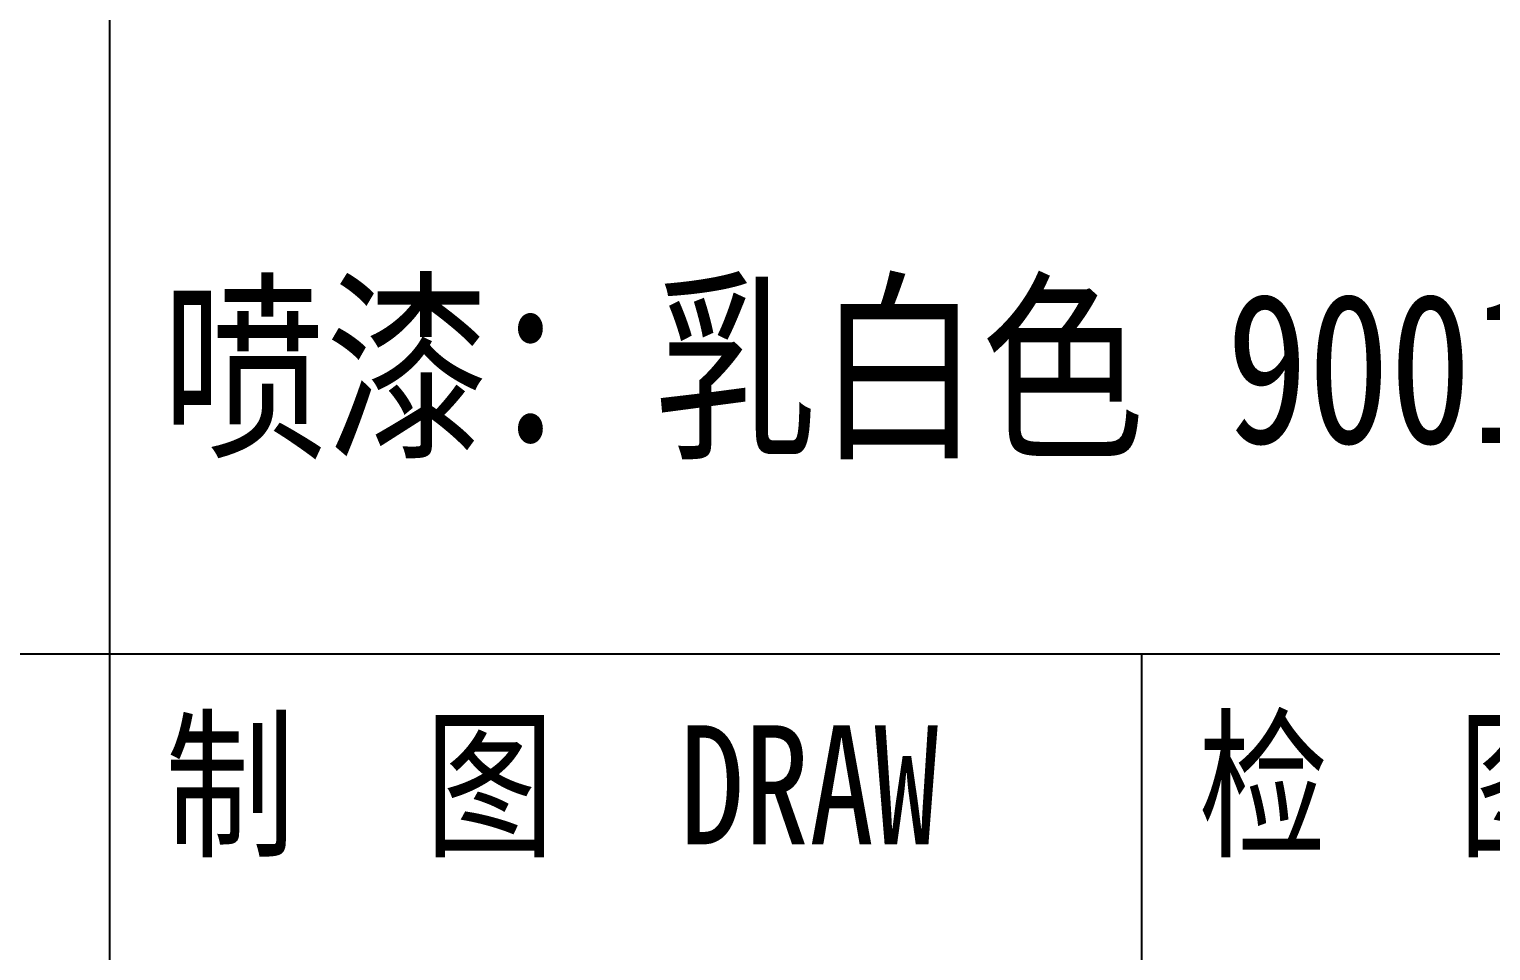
# Model space of a CAD drawing. Header units: millimetres. Extents: x -51192 to 104182, y -50696 to 36518.
# Drawn here: x -49887.28 to -49856.6, y 35599.84 to 35619.18 of the extents above; entities that cross this region are included whole.
import ezdxf
from ezdxf.enums import TextEntityAlignment as Align

# ---------------------------------------------------------------- set-up
doc = ezdxf.new("R2010")
doc.units = ezdxf.units.MM
doc.header["$LTSCALE"] = 0.5
doc.layers.add('图\\M+19E79\\M+195B6\\M+18E9A', color=7, linetype='Continuous')
doc.layers.add('表面处理', color=7, linetype='Continuous')
doc.layers.add('图框', color=7, linetype='Continuous', lineweight=18)
doc.styles.add('国标', font='simfang.ttf', dxfattribs={"width": 0.8})

# ---------------------------------------------------------------- blocks, each defined once
blk = doc.blocks.new('GZDEH零件A4图框V01版')
at = {"layer": '图\\M+19E79\\M+195B6\\M+18E9A', "color": 9}
for p, q in [((46.68, 44.25), (46.68, 30.5)), ((25, 30.5), (205, 30.5)), ((46.68, 30.5), (46.68, 13.5)), ((46.68, 30.5), (46.68, 13.5)), ((68.34, 30.5), (68.34, 13.5)), ((68.34, 30.5), (68.34, 13.5))]:
    blk.add_line(p, q, dxfattribs=at)
at = {"layer": '图\\M+19E79\\M+195B6\\M+18E9A', "color": 9, "style": '国标', "width": 0.8}
for s, p in [('制  图', (51.941, 26.501)), ('检  图', (73.62, 26.501))]:
    blk.add_text(s, height=2.5, dxfattribs=at).set_placement(p, align=Align.CENTER)
blk.add_text(' DRAW', height=2.5, dxfattribs=at).set_placement((57.285, 26.501))
blk = doc.blocks.new('DEH A4')
at = {"layer": '图框'}
blk.add_blockref('GZDEH零件A4图框V01版', (0, 0), dxfattribs=at)

msp = doc.modelspace()

# ---------------------------------------------------------------- block references
at = {"layer": '图框'}
msp.add_blockref('DEH A4', (-49932.275, 35575.572), dxfattribs=at)

# ---------------------------------------------------------------- texts
at = {"layer": '表面处理', "color": 3, "style": '国标', "width": 0.8}
msp.add_text('喷漆：乳白色 9001-Gream', height=3.15, dxfattribs=at).set_placement((-49864.752, 35610.496), align=Align.CENTER)

doc.saveas('drawing.dxf')
